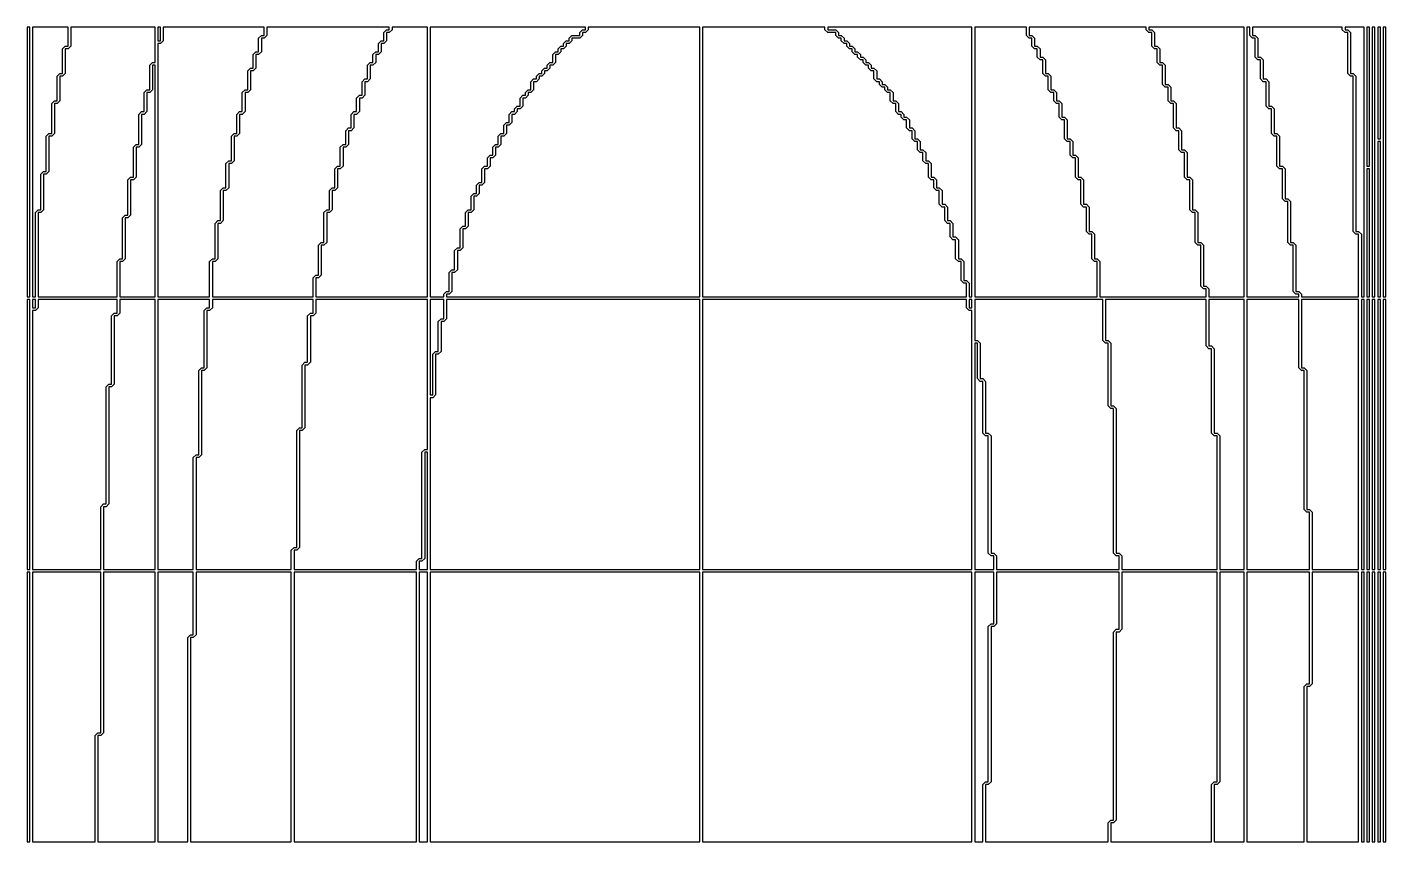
# Model space of a CAD drawing. Header units: metres. Extents: x -2.2 to 1, y -5.1 to 5.2.
# Drawn here: x -1.475 to 1.02, y 2.352 to 3.847 of the extents above; entities that cross this region are included whole.
import ezdxf

# ---------------------------------------------------------------- set-up
doc = ezdxf.new("R2010")
doc.units = ezdxf.units.M

msp = doc.modelspace()

# ---------------------------------------------------------------- linework, layer by layer
at = {"layer": '10', "color": 2}
msp.add_polyline3d([(1.0046, 3.642, 0), (1.0096, 3.642, 0), (1.0096, 3.847, 0), (1.0046, 3.847, 0), (1.0046, 3.642, 0)], dxfattribs=at)
at = {"layer": '15', "color": 5}
for points in [[(1.0146, 3.352, 0), (1.0196, 3.352, 0), (1.0196, 3.847, 0), (1.0146, 3.847, 0), (1.0146, 3.352, 0)], [(1.0146, 2.852, 0), (1.0196, 2.852, 0), (1.0196, 3.347, 0), (1.0146, 3.347, 0), (1.0146, 2.852, 0)], [(1.0146, 2.352, 0), (1.0196, 2.352, 0), (1.0196, 2.847, 0), (1.0146, 2.847, 0), (1.0146, 2.352, 0)]]:
    msp.add_polyline3d(points, dxfattribs=at)
at = {"layer": '3', "color": 5}
for points in [[(-0.7054, 3.352, 0), (-0.2404, 3.352, 0), (-0.2404, 3.847, 0), (-0.4454, 3.847, 0), (-0.4454, 3.842, 0), (-0.4504, 3.837, 0), (-0.4554, 3.837, 0), (-0.4554, 3.832, 0), (-0.4604, 3.827, 0), (-0.4754, 3.827, 0), (-0.4754, 3.822, 0), (-0.4804, 3.817, 0), (-0.4854, 3.817, 0), (-0.4854, 3.812, 0), (-0.4904, 3.807, 0), (-0.4954, 3.807, 0), (-0.4954, 3.802, 0), (-0.5004, 3.797, 0), (-0.5054, 3.797, 0), (-0.5054, 3.782, 0), (-0.5104, 3.777, 0), (-0.5154, 3.777, 0), (-0.5154, 3.772, 0), (-0.5204, 3.767, 0), (-0.5254, 3.767, 0), (-0.5254, 3.762, 0), (-0.5304, 3.757, 0), (-0.5354, 3.757, 0), (-0.5354, 3.752, 0), (-0.5404, 3.747, 0), (-0.5454, 3.747, 0), (-0.5454, 3.732, 0), (-0.5504, 3.727, 0), (-0.5554, 3.727, 0), (-0.5554, 3.722, 0), (-0.5604, 3.717, 0), (-0.5654, 3.717, 0), (-0.5654, 3.702, 0), (-0.5704, 3.697, 0), (-0.5754, 3.697, 0), (-0.5754, 3.692, 0), (-0.5804, 3.687, 0), (-0.5854, 3.687, 0), (-0.5854, 3.672, 0), (-0.5904, 3.667, 0), (-0.5954, 3.667, 0), (-0.5954, 3.652, 0), (-0.6004, 3.647, 0), (-0.6054, 3.647, 0), (-0.6054, 3.632, 0), (-0.6104, 3.627, 0), (-0.6154, 3.627, 0), (-0.6154, 3.612, 0), (-0.6204, 3.607, 0), (-0.6254, 3.607, 0), (-0.6254, 3.592, 0), (-0.6304, 3.587, 0), (-0.6354, 3.587, 0), (-0.6354, 3.562, 0), (-0.6404, 3.557, 0), (-0.6454, 3.557, 0), (-0.6454, 3.542, 0), (-0.6504, 3.537, 0), (-0.6554, 3.537, 0), (-0.6554, 3.512, 0), (-0.6604, 3.507, 0), (-0.6654, 3.507, 0), (-0.6654, 3.482, 0), (-0.6704, 3.477, 0), (-0.6754, 3.477, 0), (-0.6754, 3.442, 0), (-0.6804, 3.437, 0), (-0.6854, 3.437, 0), (-0.6854, 3.402, 0), (-0.6904, 3.397, 0), (-0.6954, 3.397, 0), (-0.6954, 3.362, 0), (-0.7004, 3.357, 0), (-0.7054, 3.357, 0), (-0.7054, 3.352, 0)], [(-0.2354, 3.352, 0), (0.2496, 3.352, 0), (0.2496, 3.377, 0), (0.2446, 3.377, 0), (0.2396, 3.382, 0), (0.2396, 3.417, 0), (0.2346, 3.417, 0), (0.2296, 3.422, 0), (0.2296, 3.457, 0), (0.2246, 3.457, 0), (0.2196, 3.462, 0), (0.2196, 3.487, 0), (0.2146, 3.487, 0), (0.2096, 3.492, 0), (0.2096, 3.517, 0), (0.2046, 3.517, 0), (0.1996, 3.522, 0), (0.1996, 3.547, 0), (0.1946, 3.547, 0), (0.1896, 3.552, 0), (0.1896, 3.567, 0), (0.1846, 3.567, 0), (0.1796, 3.572, 0), (0.1796, 3.597, 0), (0.1746, 3.597, 0), (0.1696, 3.602, 0), (0.1696, 3.617, 0), (0.1646, 3.617, 0), (0.1596, 3.622, 0), (0.1596, 3.637, 0), (0.1546, 3.637, 0), (0.1496, 3.642, 0), (0.1496, 3.657, 0), (0.1446, 3.657, 0), (0.1396, 3.662, 0), (0.1396, 3.677, 0), (0.1346, 3.677, 0), (0.1296, 3.682, 0), (0.1296, 3.687, 0), (0.1246, 3.687, 0), (0.1196, 3.692, 0), (0.1196, 3.707, 0), (0.1146, 3.707, 0), (0.1096, 3.712, 0), (0.1096, 3.727, 0), (0.1046, 3.727, 0), (0.0996, 3.732, 0), (0.0996, 3.737, 0), (0.0946, 3.737, 0), (0.0896, 3.742, 0), (0.0896, 3.747, 0), (0.0846, 3.747, 0), (0.0796, 3.752, 0), (0.0796, 3.767, 0), (0.0746, 3.767, 0), (0.0696, 3.772, 0), (0.0696, 3.777, 0), (0.0646, 3.777, 0), (0.0596, 3.782, 0), (0.0596, 3.787, 0), (0.0546, 3.787, 0), (0.0496, 3.792, 0), (0.0496, 3.797, 0), (0.0446, 3.797, 0), (0.0396, 3.802, 0), (0.0396, 3.807, 0), (0.0346, 3.807, 0), (0.0296, 3.812, 0), (0.0296, 3.817, 0), (0.0246, 3.817, 0), (0.0196, 3.822, 0), (0.0196, 3.827, 0), (0.0146, 3.827, 0), (0.0096, 3.832, 0), (0.0096, 3.837, 0), (-0.0054, 3.837, 0), (-0.0104, 3.842, 0), (-0.0104, 3.847, 0), (-0.2354, 3.847, 0), (-0.2354, 3.352, 0)], [(-0.7354, 2.852, 0), (-0.2404, 2.852, 0), (-0.2404, 3.347, 0), (-0.7054, 3.347, 0), (-0.7054, 3.312, 0), (-0.7104, 3.307, 0), (-0.7154, 3.307, 0), (-0.7154, 3.252, 0), (-0.7204, 3.247, 0), (-0.7254, 3.247, 0), (-0.7254, 3.172, 0), (-0.7304, 3.167, 0), (-0.7354, 3.167, 0), (-0.7354, 2.852, 0)], [(-0.2354, 2.852, 0), (0.2596, 2.852, 0), (0.2596, 3.327, 0), (0.2546, 3.327, 0), (0.2496, 3.332, 0), (0.2496, 3.347, 0), (-0.2354, 3.347, 0), (-0.2354, 2.852, 0)], [(0.2646, 2.852, 0), (0.2996, 2.852, 0), (0.2996, 2.877, 0), (0.2946, 2.877, 0), (0.2896, 2.882, 0), (0.2896, 3.097, 0), (0.2846, 3.097, 0), (0.2796, 3.102, 0), (0.2796, 3.197, 0), (0.2746, 3.197, 0), (0.2696, 3.202, 0), (0.2696, 3.267, 0), (0.2646, 3.267, 0), (0.2646, 2.852, 0)], [(-0.7554, 2.852, 0), (-0.7404, 2.852, 0), (-0.7404, 3.067, 0), (-0.7454, 3.067, 0), (-0.7454, 2.872, 0), (-0.7504, 2.867, 0), (-0.7554, 2.867, 0), (-0.7554, 2.852, 0)], [(-0.7554, 2.352, 0), (-0.7404, 2.352, 0), (-0.7404, 2.847, 0), (-0.7554, 2.847, 0), (-0.7554, 2.352, 0)], [(-0.7354, 2.352, 0), (-0.2404, 2.352, 0), (-0.2404, 2.847, 0), (-0.7354, 2.847, 0), (-0.7354, 2.352, 0)], [(-0.2354, 2.352, 0), (0.2596, 2.352, 0), (0.2596, 2.847, 0), (-0.2354, 2.847, 0), (-0.2354, 2.352, 0)], [(0.2646, 2.352, 0), (0.2796, 2.352, 0), (0.2796, 2.457, 0), (0.2846, 2.462, 0), (0.2896, 2.462, 0), (0.2896, 2.747, 0), (0.2946, 2.752, 0), (0.2996, 2.752, 0), (0.2996, 2.847, 0), (0.2646, 2.847, 0), (0.2646, 2.352, 0)]]:
    msp.add_polyline3d(points, dxfattribs=at)
at = {"layer": '4', "color": 2}
for points in [[(-0.9454, 3.352, 0), (-0.7404, 3.352, 0), (-0.7404, 3.847, 0), (-0.8054, 3.847, 0), (-0.8054, 3.842, 0), (-0.8104, 3.837, 0), (-0.8154, 3.837, 0), (-0.8154, 3.822, 0), (-0.8204, 3.817, 0), (-0.8254, 3.817, 0), (-0.8254, 3.802, 0), (-0.8304, 3.797, 0), (-0.8354, 3.797, 0), (-0.8354, 3.782, 0), (-0.8404, 3.777, 0), (-0.8454, 3.777, 0), (-0.8454, 3.752, 0), (-0.8504, 3.747, 0), (-0.8554, 3.747, 0), (-0.8554, 3.722, 0), (-0.8604, 3.717, 0), (-0.8654, 3.717, 0), (-0.8654, 3.692, 0), (-0.8704, 3.687, 0), (-0.8754, 3.687, 0), (-0.8754, 3.662, 0), (-0.8804, 3.657, 0), (-0.8854, 3.657, 0), (-0.8854, 3.632, 0), (-0.8904, 3.627, 0), (-0.8954, 3.627, 0), (-0.8954, 3.592, 0), (-0.9004, 3.587, 0), (-0.9054, 3.587, 0), (-0.9054, 3.552, 0), (-0.9104, 3.547, 0), (-0.9154, 3.547, 0), (-0.9154, 3.512, 0), (-0.9204, 3.507, 0), (-0.9254, 3.507, 0), (-0.9254, 3.452, 0), (-0.9304, 3.447, 0), (-0.9354, 3.447, 0), (-0.9354, 3.392, 0), (-0.9404, 3.387, 0), (-0.9454, 3.387, 0), (-0.9454, 3.352, 0)], [(-0.7354, 3.352, 0), (-0.7104, 3.352, 0), (-0.7104, 3.357, 0), (-0.7054, 3.362, 0), (-0.7004, 3.362, 0), (-0.7004, 3.397, 0), (-0.6954, 3.402, 0), (-0.6904, 3.402, 0), (-0.6904, 3.437, 0), (-0.6854, 3.442, 0), (-0.6804, 3.442, 0), (-0.6804, 3.477, 0), (-0.6754, 3.482, 0), (-0.6704, 3.482, 0), (-0.6704, 3.507, 0), (-0.6654, 3.512, 0), (-0.6604, 3.512, 0), (-0.6604, 3.537, 0), (-0.6554, 3.542, 0), (-0.6504, 3.542, 0), (-0.6504, 3.557, 0), (-0.6454, 3.562, 0), (-0.6404, 3.562, 0), (-0.6404, 3.587, 0), (-0.6354, 3.592, 0), (-0.6304, 3.592, 0), (-0.6304, 3.607, 0), (-0.6254, 3.612, 0), (-0.6204, 3.612, 0), (-0.6204, 3.627, 0), (-0.6154, 3.632, 0), (-0.6104, 3.632, 0), (-0.6104, 3.647, 0), (-0.6054, 3.652, 0), (-0.6004, 3.652, 0), (-0.6004, 3.667, 0), (-0.5954, 3.672, 0), (-0.5904, 3.672, 0), (-0.5904, 3.687, 0), (-0.5854, 3.692, 0), (-0.5804, 3.692, 0), (-0.5804, 3.697, 0), (-0.5754, 3.702, 0), (-0.5704, 3.702, 0), (-0.5704, 3.717, 0), (-0.5654, 3.722, 0), (-0.5604, 3.722, 0), (-0.5604, 3.727, 0), (-0.5554, 3.732, 0), (-0.5504, 3.732, 0), (-0.5504, 3.747, 0), (-0.5454, 3.752, 0), (-0.5404, 3.752, 0), (-0.5404, 3.757, 0), (-0.5354, 3.762, 0), (-0.5304, 3.762, 0), (-0.5304, 3.767, 0), (-0.5254, 3.772, 0), (-0.5204, 3.772, 0), (-0.5204, 3.777, 0), (-0.5154, 3.782, 0), (-0.5104, 3.782, 0), (-0.5104, 3.797, 0), (-0.5054, 3.802, 0), (-0.5004, 3.802, 0), (-0.5004, 3.807, 0), (-0.4954, 3.812, 0), (-0.4904, 3.812, 0), (-0.4904, 3.817, 0), (-0.4854, 3.822, 0), (-0.4804, 3.822, 0), (-0.4804, 3.827, 0), (-0.4754, 3.832, 0), (-0.4604, 3.832, 0), (-0.4604, 3.837, 0), (-0.4554, 3.842, 0), (-0.4504, 3.842, 0), (-0.4504, 3.847, 0), (-0.7354, 3.847, 0), (-0.7354, 3.352, 0)], [(-0.0054, 3.842, 0), (0.0096, 3.842, 0), (0.0146, 3.837, 0), (0.0146, 3.832, 0), (0.0196, 3.832, 0), (0.0246, 3.827, 0), (0.0246, 3.822, 0), (0.0296, 3.822, 0), (0.0346, 3.817, 0), (0.0346, 3.812, 0), (0.0396, 3.812, 0), (0.0446, 3.807, 0), (0.0446, 3.802, 0), (0.0496, 3.802, 0), (0.0546, 3.797, 0), (0.0546, 3.792, 0), (0.0596, 3.792, 0), (0.0646, 3.787, 0), (0.0646, 3.782, 0), (0.0696, 3.782, 0), (0.0746, 3.777, 0), (0.0746, 3.772, 0), (0.0796, 3.772, 0), (0.0846, 3.767, 0), (0.0846, 3.752, 0), (0.0896, 3.752, 0), (0.0946, 3.747, 0), (0.0946, 3.742, 0), (0.0996, 3.742, 0), (0.1046, 3.737, 0), (0.1046, 3.732, 0), (0.1096, 3.732, 0), (0.1146, 3.727, 0), (0.1146, 3.712, 0), (0.1196, 3.712, 0), (0.1246, 3.707, 0), (0.1246, 3.692, 0), (0.1296, 3.692, 0), (0.1346, 3.687, 0), (0.1346, 3.682, 0), (0.1396, 3.682, 0), (0.1446, 3.677, 0), (0.1446, 3.662, 0), (0.1496, 3.662, 0), (0.1546, 3.657, 0), (0.1546, 3.642, 0), (0.1596, 3.642, 0), (0.1646, 3.637, 0), (0.1646, 3.622, 0), (0.1696, 3.622, 0), (0.1746, 3.617, 0), (0.1746, 3.602, 0), (0.1796, 3.602, 0), (0.1846, 3.597, 0), (0.1846, 3.572, 0), (0.1896, 3.572, 0), (0.1946, 3.567, 0), (0.1946, 3.552, 0), (0.1996, 3.552, 0), (0.2046, 3.547, 0), (0.2046, 3.522, 0), (0.2096, 3.522, 0), (0.2146, 3.517, 0), (0.2146, 3.492, 0), (0.2196, 3.492, 0), (0.2246, 3.487, 0), (0.2246, 3.462, 0), (0.2296, 3.462, 0), (0.2346, 3.457, 0), (0.2346, 3.422, 0), (0.2396, 3.422, 0), (0.2446, 3.417, 0), (0.2446, 3.382, 0), (0.2496, 3.382, 0), (0.2546, 3.377, 0), (0.2546, 3.352, 0), (0.2596, 3.352, 0), (0.2596, 3.847, 0), (-0.0054, 3.847, 0), (-0.0054, 3.842, 0)], [(0.2646, 3.352, 0), (0.4896, 3.352, 0), (0.4896, 3.417, 0), (0.4846, 3.417, 0), (0.4796, 3.422, 0), (0.4796, 3.467, 0), (0.4746, 3.467, 0), (0.4696, 3.472, 0), (0.4696, 3.517, 0), (0.4646, 3.517, 0), (0.4596, 3.522, 0), (0.4596, 3.567, 0), (0.4546, 3.567, 0), (0.4496, 3.572, 0), (0.4496, 3.607, 0), (0.4446, 3.607, 0), (0.4396, 3.612, 0), (0.4396, 3.637, 0), (0.4346, 3.637, 0), (0.4296, 3.642, 0), (0.4296, 3.677, 0), (0.4246, 3.677, 0), (0.4196, 3.682, 0), (0.4196, 3.707, 0), (0.4146, 3.707, 0), (0.4096, 3.712, 0), (0.4096, 3.727, 0), (0.4046, 3.727, 0), (0.3996, 3.732, 0), (0.3996, 3.757, 0), (0.3946, 3.757, 0), (0.3896, 3.762, 0), (0.3896, 3.787, 0), (0.3846, 3.787, 0), (0.3796, 3.792, 0), (0.3796, 3.807, 0), (0.3746, 3.807, 0), (0.3696, 3.812, 0), (0.3696, 3.827, 0), (0.3646, 3.827, 0), (0.3596, 3.832, 0), (0.3596, 3.847, 0), (0.2646, 3.847, 0), (0.2646, 3.352, 0)], [(0.9946, 3.352, 0), (0.9996, 3.352, 0), (0.9996, 3.847, 0), (0.9946, 3.847, 0), (0.9946, 3.352, 0)], [(-0.9854, 2.852, 0), (-0.7604, 2.852, 0), (-0.7604, 2.867, 0), (-0.7554, 2.872, 0), (-0.7504, 2.872, 0), (-0.7504, 3.067, 0), (-0.7454, 3.072, 0), (-0.7404, 3.072, 0), (-0.7404, 3.347, 0), (-0.9454, 3.347, 0), (-0.9454, 3.322, 0), (-0.9504, 3.317, 0), (-0.9554, 3.317, 0), (-0.9554, 3.232, 0), (-0.9604, 3.227, 0), (-0.9654, 3.227, 0), (-0.9654, 3.112, 0), (-0.9704, 3.107, 0), (-0.9754, 3.107, 0), (-0.9754, 2.892, 0), (-0.9804, 2.887, 0), (-0.9854, 2.887, 0), (-0.9854, 2.852, 0)], [(-0.7354, 3.172, 0), (-0.7304, 3.172, 0), (-0.7304, 3.247, 0), (-0.7254, 3.252, 0), (-0.7204, 3.252, 0), (-0.7204, 3.307, 0), (-0.7154, 3.312, 0), (-0.7104, 3.312, 0), (-0.7104, 3.347, 0), (-0.7354, 3.347, 0), (-0.7354, 3.172, 0)], [(0.2546, 3.332, 0), (0.2596, 3.332, 0), (0.2596, 3.347, 0), (0.2546, 3.347, 0), (0.2546, 3.332, 0)], [(0.2646, 3.272, 0), (0.2696, 3.272, 0), (0.2746, 3.267, 0), (0.2746, 3.202, 0), (0.2796, 3.202, 0), (0.2846, 3.197, 0), (0.2846, 3.102, 0), (0.2896, 3.102, 0), (0.2946, 3.097, 0), (0.2946, 2.882, 0), (0.2996, 2.882, 0), (0.3046, 2.877, 0), (0.3046, 2.852, 0), (0.5296, 2.852, 0), (0.5296, 2.877, 0), (0.5246, 2.877, 0), (0.5196, 2.882, 0), (0.5196, 3.147, 0), (0.5146, 3.147, 0), (0.5096, 3.152, 0), (0.5096, 3.267, 0), (0.5046, 3.267, 0), (0.4996, 3.272, 0), (0.4996, 3.347, 0), (0.2646, 3.347, 0), (0.2646, 3.272, 0)], [(0.9946, 2.852, 0), (0.9996, 2.852, 0), (0.9996, 3.347, 0), (0.9946, 3.347, 0), (0.9946, 2.852, 0)], [(-0.9854, 2.352, 0), (-0.7604, 2.352, 0), (-0.7604, 2.847, 0), (-0.9854, 2.847, 0), (-0.9854, 2.352, 0)], [(0.2846, 2.352, 0), (0.5096, 2.352, 0), (0.5096, 2.387, 0), (0.5146, 2.392, 0), (0.5196, 2.392, 0), (0.5196, 2.737, 0), (0.5246, 2.742, 0), (0.5296, 2.742, 0), (0.5296, 2.847, 0), (0.3046, 2.847, 0), (0.3046, 2.752, 0), (0.2996, 2.747, 0), (0.2946, 2.747, 0), (0.2946, 2.462, 0), (0.2896, 2.457, 0), (0.2846, 2.457, 0), (0.2846, 2.352, 0)], [(0.9946, 2.352, 0), (0.9996, 2.352, 0), (0.9996, 2.847, 0), (0.9946, 2.847, 0), (0.9946, 2.352, 0)]]:
    msp.add_polyline3d(points, dxfattribs=at)
at = {"layer": '5', "color": 6}
for points in [[(-1.1354, 3.352, 0), (-0.9504, 3.352, 0), (-0.9504, 3.387, 0), (-0.9454, 3.392, 0), (-0.9404, 3.392, 0), (-0.9404, 3.447, 0), (-0.9354, 3.452, 0), (-0.9304, 3.452, 0), (-0.9304, 3.507, 0), (-0.9254, 3.512, 0), (-0.9204, 3.512, 0), (-0.9204, 3.547, 0), (-0.9154, 3.552, 0), (-0.9104, 3.552, 0), (-0.9104, 3.587, 0), (-0.9054, 3.592, 0), (-0.9004, 3.592, 0), (-0.9004, 3.627, 0), (-0.8954, 3.632, 0), (-0.8904, 3.632, 0), (-0.8904, 3.657, 0), (-0.8854, 3.662, 0), (-0.8804, 3.662, 0), (-0.8804, 3.687, 0), (-0.8754, 3.692, 0), (-0.8704, 3.692, 0), (-0.8704, 3.717, 0), (-0.8654, 3.722, 0), (-0.8604, 3.722, 0), (-0.8604, 3.747, 0), (-0.8554, 3.752, 0), (-0.8504, 3.752, 0), (-0.8504, 3.777, 0), (-0.8454, 3.782, 0), (-0.8404, 3.782, 0), (-0.8404, 3.797, 0), (-0.8354, 3.802, 0), (-0.8304, 3.802, 0), (-0.8304, 3.817, 0), (-0.8254, 3.822, 0), (-0.8204, 3.822, 0), (-0.8204, 3.837, 0), (-0.8154, 3.842, 0), (-0.8104, 3.842, 0), (-0.8104, 3.847, 0), (-1.0354, 3.847, 0), (-1.0354, 3.832, 0), (-1.0404, 3.827, 0), (-1.0454, 3.827, 0), (-1.0454, 3.802, 0), (-1.0504, 3.797, 0), (-1.0554, 3.797, 0), (-1.0554, 3.772, 0), (-1.0604, 3.767, 0), (-1.0654, 3.767, 0), (-1.0654, 3.732, 0), (-1.0704, 3.727, 0), (-1.0754, 3.727, 0), (-1.0754, 3.692, 0), (-1.0804, 3.687, 0), (-1.0854, 3.687, 0), (-1.0854, 3.652, 0), (-1.0904, 3.647, 0), (-1.0954, 3.647, 0), (-1.0954, 3.602, 0), (-1.1004, 3.597, 0), (-1.1054, 3.597, 0), (-1.1054, 3.552, 0), (-1.1104, 3.547, 0), (-1.1154, 3.547, 0), (-1.1154, 3.492, 0), (-1.1204, 3.487, 0), (-1.1254, 3.487, 0), (-1.1254, 3.422, 0), (-1.1304, 3.417, 0), (-1.1354, 3.417, 0), (-1.1354, 3.352, 0)], [(0.3646, 3.832, 0), (0.3696, 3.832, 0), (0.3746, 3.827, 0), (0.3746, 3.812, 0), (0.3796, 3.812, 0), (0.3846, 3.807, 0), (0.3846, 3.792, 0), (0.3896, 3.792, 0), (0.3946, 3.787, 0), (0.3946, 3.762, 0), (0.3996, 3.762, 0), (0.4046, 3.757, 0), (0.4046, 3.732, 0), (0.4096, 3.732, 0), (0.4146, 3.727, 0), (0.4146, 3.712, 0), (0.4196, 3.712, 0), (0.4246, 3.707, 0), (0.4246, 3.682, 0), (0.4296, 3.682, 0), (0.4346, 3.677, 0), (0.4346, 3.642, 0), (0.4396, 3.642, 0), (0.4446, 3.637, 0), (0.4446, 3.612, 0), (0.4496, 3.612, 0), (0.4546, 3.607, 0), (0.4546, 3.572, 0), (0.4596, 3.572, 0), (0.4646, 3.567, 0), (0.4646, 3.522, 0), (0.4696, 3.522, 0), (0.4746, 3.517, 0), (0.4746, 3.472, 0), (0.4796, 3.472, 0), (0.4846, 3.467, 0), (0.4846, 3.422, 0), (0.4896, 3.422, 0), (0.4946, 3.417, 0), (0.4946, 3.352, 0), (0.6896, 3.352, 0), (0.6896, 3.367, 0), (0.6846, 3.367, 0), (0.6796, 3.372, 0), (0.6796, 3.447, 0), (0.6746, 3.447, 0), (0.6696, 3.452, 0), (0.6696, 3.507, 0), (0.6646, 3.507, 0), (0.6596, 3.512, 0), (0.6596, 3.567, 0), (0.6546, 3.567, 0), (0.6496, 3.572, 0), (0.6496, 3.617, 0), (0.6446, 3.617, 0), (0.6396, 3.622, 0), (0.6396, 3.657, 0), (0.6346, 3.657, 0), (0.6296, 3.662, 0), (0.6296, 3.707, 0), (0.6246, 3.707, 0), (0.6196, 3.712, 0), (0.6196, 3.737, 0), (0.6146, 3.737, 0), (0.6096, 3.742, 0), (0.6096, 3.777, 0), (0.6046, 3.777, 0), (0.5996, 3.782, 0), (0.5996, 3.807, 0), (0.5946, 3.807, 0), (0.5896, 3.812, 0), (0.5896, 3.837, 0), (0.5846, 3.837, 0), (0.5796, 3.842, 0), (0.5796, 3.847, 0), (0.3646, 3.847, 0), (0.3646, 3.832, 0)], [(-1.1654, 2.852, 0), (-0.9904, 2.852, 0), (-0.9904, 2.887, 0), (-0.9854, 2.892, 0), (-0.9804, 2.892, 0), (-0.9804, 3.107, 0), (-0.9754, 3.112, 0), (-0.9704, 3.112, 0), (-0.9704, 3.227, 0), (-0.9654, 3.232, 0), (-0.9604, 3.232, 0), (-0.9604, 3.317, 0), (-0.9554, 3.322, 0), (-0.9504, 3.322, 0), (-0.9504, 3.347, 0), (-1.1354, 3.347, 0), (-1.1354, 3.332, 0), (-1.1404, 3.327, 0), (-1.1454, 3.327, 0), (-1.1454, 3.222, 0), (-1.1504, 3.217, 0), (-1.1554, 3.217, 0), (-1.1554, 3.062, 0), (-1.1604, 3.057, 0), (-1.1654, 3.057, 0), (-1.1654, 2.852, 0)], [(0.5046, 3.272, 0), (0.5096, 3.272, 0), (0.5146, 3.267, 0), (0.5146, 3.152, 0), (0.5196, 3.152, 0), (0.5246, 3.147, 0), (0.5246, 2.882, 0), (0.5296, 2.882, 0), (0.5346, 2.877, 0), (0.5346, 2.852, 0), (0.7096, 2.852, 0), (0.7096, 3.097, 0), (0.7046, 3.097, 0), (0.6996, 3.102, 0), (0.6996, 3.257, 0), (0.6946, 3.257, 0), (0.6896, 3.262, 0), (0.6896, 3.347, 0), (0.5046, 3.347, 0), (0.5046, 3.272, 0)], [(-1.1754, 2.352, 0), (-0.9904, 2.352, 0), (-0.9904, 2.847, 0), (-1.1654, 2.847, 0), (-1.1654, 2.732, 0), (-1.1704, 2.727, 0), (-1.1754, 2.727, 0), (-1.1754, 2.352, 0)], [(0.5146, 2.352, 0), (0.6996, 2.352, 0), (0.6996, 2.457, 0), (0.7046, 2.462, 0), (0.7096, 2.462, 0), (0.7096, 2.847, 0), (0.5346, 2.847, 0), (0.5346, 2.742, 0), (0.5296, 2.737, 0), (0.5246, 2.737, 0), (0.5246, 2.392, 0), (0.5196, 2.387, 0), (0.5146, 2.387, 0), (0.5146, 2.352, 0)]]:
    msp.add_polyline3d(points, dxfattribs=at)
at = {"layer": '6', "color": 4}
for points in [[(-1.2354, 3.352, 0), (-1.1404, 3.352, 0), (-1.1404, 3.417, 0), (-1.1354, 3.422, 0), (-1.1304, 3.422, 0), (-1.1304, 3.487, 0), (-1.1254, 3.492, 0), (-1.1204, 3.492, 0), (-1.1204, 3.547, 0), (-1.1154, 3.552, 0), (-1.1104, 3.552, 0), (-1.1104, 3.597, 0), (-1.1054, 3.602, 0), (-1.1004, 3.602, 0), (-1.1004, 3.647, 0), (-1.0954, 3.652, 0), (-1.0904, 3.652, 0), (-1.0904, 3.687, 0), (-1.0854, 3.692, 0), (-1.0804, 3.692, 0), (-1.0804, 3.727, 0), (-1.0754, 3.732, 0), (-1.0704, 3.732, 0), (-1.0704, 3.767, 0), (-1.0654, 3.772, 0), (-1.0604, 3.772, 0), (-1.0604, 3.797, 0), (-1.0554, 3.802, 0), (-1.0504, 3.802, 0), (-1.0504, 3.827, 0), (-1.0454, 3.832, 0), (-1.0404, 3.832, 0), (-1.0404, 3.847, 0), (-1.2254, 3.847, 0), (-1.2254, 3.822, 0), (-1.2304, 3.817, 0), (-1.2354, 3.817, 0), (-1.2354, 3.352, 0)], [(0.5846, 3.842, 0), (0.5896, 3.842, 0), (0.5946, 3.837, 0), (0.5946, 3.812, 0), (0.5996, 3.812, 0), (0.6046, 3.807, 0), (0.6046, 3.782, 0), (0.6096, 3.782, 0), (0.6146, 3.777, 0), (0.6146, 3.742, 0), (0.6196, 3.742, 0), (0.6246, 3.737, 0), (0.6246, 3.712, 0), (0.6296, 3.712, 0), (0.6346, 3.707, 0), (0.6346, 3.662, 0), (0.6396, 3.662, 0), (0.6446, 3.657, 0), (0.6446, 3.622, 0), (0.6496, 3.622, 0), (0.6546, 3.617, 0), (0.6546, 3.572, 0), (0.6596, 3.572, 0), (0.6646, 3.567, 0), (0.6646, 3.512, 0), (0.6696, 3.512, 0), (0.6746, 3.507, 0), (0.6746, 3.452, 0), (0.6796, 3.452, 0), (0.6846, 3.447, 0), (0.6846, 3.372, 0), (0.6896, 3.372, 0), (0.6946, 3.367, 0), (0.6946, 3.352, 0), (0.7596, 3.352, 0), (0.7596, 3.847, 0), (0.5846, 3.847, 0), (0.5846, 3.842, 0)], [(0.7646, 3.352, 0), (0.8596, 3.352, 0), (0.8596, 3.357, 0), (0.8546, 3.357, 0), (0.8496, 3.362, 0), (0.8496, 3.447, 0), (0.8446, 3.447, 0), (0.8396, 3.452, 0), (0.8396, 3.527, 0), (0.8346, 3.527, 0), (0.8296, 3.532, 0), (0.8296, 3.587, 0), (0.8246, 3.587, 0), (0.8196, 3.592, 0), (0.8196, 3.647, 0), (0.8146, 3.647, 0), (0.8096, 3.652, 0), (0.8096, 3.697, 0), (0.8046, 3.697, 0), (0.7996, 3.702, 0), (0.7996, 3.747, 0), (0.7946, 3.747, 0), (0.7896, 3.752, 0), (0.7896, 3.787, 0), (0.7846, 3.787, 0), (0.7796, 3.792, 0), (0.7796, 3.827, 0), (0.7746, 3.827, 0), (0.7696, 3.832, 0), (0.7696, 3.847, 0), (0.7646, 3.847, 0), (0.7646, 3.352, 0)], [(-1.3054, 3.352, 0), (-1.2404, 3.352, 0), (-1.2404, 3.777, 0), (-1.2454, 3.777, 0), (-1.2454, 3.732, 0), (-1.2504, 3.727, 0), (-1.2554, 3.727, 0), (-1.2554, 3.692, 0), (-1.2604, 3.687, 0), (-1.2654, 3.687, 0), (-1.2654, 3.632, 0), (-1.2704, 3.627, 0), (-1.2754, 3.627, 0), (-1.2754, 3.572, 0), (-1.2804, 3.567, 0), (-1.2854, 3.567, 0), (-1.2854, 3.502, 0), (-1.2904, 3.497, 0), (-1.2954, 3.497, 0), (-1.2954, 3.422, 0), (-1.3004, 3.417, 0), (-1.3054, 3.417, 0), (-1.3054, 3.352, 0)], [(0.9846, 3.352, 0), (0.9896, 3.352, 0), (0.9896, 3.587, 0), (0.9846, 3.587, 0), (0.9846, 3.352, 0)], [(-1.3354, 2.852, 0), (-1.2404, 2.852, 0), (-1.2404, 3.347, 0), (-1.3054, 3.347, 0), (-1.3054, 3.322, 0), (-1.3104, 3.317, 0), (-1.3154, 3.317, 0), (-1.3154, 3.192, 0), (-1.3204, 3.187, 0), (-1.3254, 3.187, 0), (-1.3254, 2.972, 0), (-1.3304, 2.967, 0), (-1.3354, 2.967, 0), (-1.3354, 2.852, 0)], [(-1.2354, 2.852, 0), (-1.1704, 2.852, 0), (-1.1704, 3.057, 0), (-1.1654, 3.062, 0), (-1.1604, 3.062, 0), (-1.1604, 3.217, 0), (-1.1554, 3.222, 0), (-1.1504, 3.222, 0), (-1.1504, 3.327, 0), (-1.1454, 3.332, 0), (-1.1404, 3.332, 0), (-1.1404, 3.347, 0), (-1.2354, 3.347, 0), (-1.2354, 2.852, 0)], [(0.6946, 3.262, 0), (0.6996, 3.262, 0), (0.7046, 3.257, 0), (0.7046, 3.102, 0), (0.7096, 3.102, 0), (0.7146, 3.097, 0), (0.7146, 2.852, 0), (0.7596, 2.852, 0), (0.7596, 3.347, 0), (0.6946, 3.347, 0), (0.6946, 3.262, 0)], [(0.7646, 2.852, 0), (0.8796, 2.852, 0), (0.8796, 2.957, 0), (0.8746, 2.957, 0), (0.8696, 2.962, 0), (0.8696, 3.217, 0), (0.8646, 3.217, 0), (0.8596, 3.222, 0), (0.8596, 3.347, 0), (0.7646, 3.347, 0), (0.7646, 2.852, 0)], [(0.9846, 2.852, 0), (0.9896, 2.852, 0), (0.9896, 3.347, 0), (0.9846, 3.347, 0), (0.9846, 2.852, 0)], [(-1.3454, 2.352, 0), (-1.2404, 2.352, 0), (-1.2404, 2.847, 0), (-1.3354, 2.847, 0), (-1.3354, 2.552, 0), (-1.3404, 2.547, 0), (-1.3454, 2.547, 0), (-1.3454, 2.352, 0)], [(-1.2354, 2.352, 0), (-1.1804, 2.352, 0), (-1.1804, 2.727, 0), (-1.1754, 2.732, 0), (-1.1704, 2.732, 0), (-1.1704, 2.847, 0), (-1.2354, 2.847, 0), (-1.2354, 2.352, 0)], [(0.7046, 2.352, 0), (0.7596, 2.352, 0), (0.7596, 2.847, 0), (0.7146, 2.847, 0), (0.7146, 2.462, 0), (0.7096, 2.457, 0), (0.7046, 2.457, 0), (0.7046, 2.352, 0)], [(0.7646, 2.352, 0), (0.8696, 2.352, 0), (0.8696, 2.637, 0), (0.8746, 2.642, 0), (0.8796, 2.642, 0), (0.8796, 2.847, 0), (0.7646, 2.847, 0), (0.7646, 2.352, 0)], [(0.9846, 2.352, 0), (0.9896, 2.352, 0), (0.9896, 2.847, 0), (0.9846, 2.847, 0), (0.9846, 2.352, 0)]]:
    msp.add_polyline3d(points, dxfattribs=at)
at = {"layer": '7', "color": 1}
for points in [[(-1.4554, 3.352, 0), (-1.3104, 3.352, 0), (-1.3104, 3.417, 0), (-1.3054, 3.422, 0), (-1.3004, 3.422, 0), (-1.3004, 3.497, 0), (-1.2954, 3.502, 0), (-1.2904, 3.502, 0), (-1.2904, 3.567, 0), (-1.2854, 3.572, 0), (-1.2804, 3.572, 0), (-1.2804, 3.627, 0), (-1.2754, 3.632, 0), (-1.2704, 3.632, 0), (-1.2704, 3.687, 0), (-1.2654, 3.692, 0), (-1.2604, 3.692, 0), (-1.2604, 3.727, 0), (-1.2554, 3.732, 0), (-1.2504, 3.732, 0), (-1.2504, 3.777, 0), (-1.2454, 3.782, 0), (-1.2404, 3.782, 0), (-1.2404, 3.847, 0), (-1.3954, 3.847, 0), (-1.3954, 3.812, 0), (-1.4004, 3.807, 0), (-1.4054, 3.807, 0), (-1.4054, 3.762, 0), (-1.4104, 3.757, 0), (-1.4154, 3.757, 0), (-1.4154, 3.712, 0), (-1.4204, 3.707, 0), (-1.4254, 3.707, 0), (-1.4254, 3.652, 0), (-1.4304, 3.647, 0), (-1.4354, 3.647, 0), (-1.4354, 3.582, 0), (-1.4404, 3.577, 0), (-1.4454, 3.577, 0), (-1.4454, 3.512, 0), (-1.4504, 3.507, 0), (-1.4554, 3.507, 0), (-1.4554, 3.352, 0)], [(-1.2354, 3.822, 0), (-1.2304, 3.822, 0), (-1.2304, 3.847, 0), (-1.2354, 3.847, 0), (-1.2354, 3.822, 0)], [(0.7746, 3.832, 0), (0.7796, 3.832, 0), (0.7846, 3.827, 0), (0.7846, 3.792, 0), (0.7896, 3.792, 0), (0.7946, 3.787, 0), (0.7946, 3.752, 0), (0.7996, 3.752, 0), (0.8046, 3.747, 0), (0.8046, 3.702, 0), (0.8096, 3.702, 0), (0.8146, 3.697, 0), (0.8146, 3.652, 0), (0.8196, 3.652, 0), (0.8246, 3.647, 0), (0.8246, 3.592, 0), (0.8296, 3.592, 0), (0.8346, 3.587, 0), (0.8346, 3.532, 0), (0.8396, 3.532, 0), (0.8446, 3.527, 0), (0.8446, 3.452, 0), (0.8496, 3.452, 0), (0.8546, 3.447, 0), (0.8546, 3.362, 0), (0.8596, 3.362, 0), (0.8646, 3.357, 0), (0.8646, 3.352, 0), (0.9696, 3.352, 0), (0.9696, 3.467, 0), (0.9646, 3.467, 0), (0.9596, 3.472, 0), (0.9596, 3.757, 0), (0.9546, 3.757, 0), (0.9496, 3.762, 0), (0.9496, 3.837, 0), (0.9446, 3.837, 0), (0.9396, 3.842, 0), (0.9396, 3.847, 0), (0.7746, 3.847, 0), (0.7746, 3.832, 0)], [(0.9846, 3.592, 0), (0.9896, 3.592, 0), (0.9896, 3.847, 0), (0.9846, 3.847, 0), (0.9846, 3.592, 0)], [(-1.4654, 2.852, 0), (-1.3404, 2.852, 0), (-1.3404, 2.967, 0), (-1.3354, 2.972, 0), (-1.3304, 2.972, 0), (-1.3304, 3.187, 0), (-1.3254, 3.192, 0), (-1.3204, 3.192, 0), (-1.3204, 3.317, 0), (-1.3154, 3.322, 0), (-1.3104, 3.322, 0), (-1.3104, 3.347, 0), (-1.4554, 3.347, 0), (-1.4554, 3.332, 0), (-1.4604, 3.327, 0), (-1.4654, 3.327, 0), (-1.4654, 2.852, 0)], [(0.8646, 3.222, 0), (0.8696, 3.222, 0), (0.8746, 3.217, 0), (0.8746, 2.962, 0), (0.8796, 2.962, 0), (0.8846, 2.957, 0), (0.8846, 2.852, 0), (0.9696, 2.852, 0), (0.9696, 3.347, 0), (0.8646, 3.347, 0), (0.8646, 3.222, 0)], [(-1.4654, 2.352, 0), (-1.3504, 2.352, 0), (-1.3504, 2.547, 0), (-1.3454, 2.552, 0), (-1.3404, 2.552, 0), (-1.3404, 2.847, 0), (-1.4654, 2.847, 0), (-1.4654, 2.352, 0)], [(0.8746, 2.352, 0), (0.9696, 2.352, 0), (0.9696, 2.847, 0), (0.8846, 2.847, 0), (0.8846, 2.642, 0), (0.8796, 2.637, 0), (0.8746, 2.637, 0), (0.8746, 2.352, 0)]]:
    msp.add_polyline3d(points, dxfattribs=at)
at = {"layer": '8', "color": 3}
for points in [[(-1.4654, 3.352, 0), (-1.4604, 3.352, 0), (-1.4604, 3.507, 0), (-1.4554, 3.512, 0), (-1.4504, 3.512, 0), (-1.4504, 3.577, 0), (-1.4454, 3.582, 0), (-1.4404, 3.582, 0), (-1.4404, 3.647, 0), (-1.4354, 3.652, 0), (-1.4304, 3.652, 0), (-1.4304, 3.707, 0), (-1.4254, 3.712, 0), (-1.4204, 3.712, 0), (-1.4204, 3.757, 0), (-1.4154, 3.762, 0), (-1.4104, 3.762, 0), (-1.4104, 3.807, 0), (-1.4054, 3.812, 0), (-1.4004, 3.812, 0), (-1.4004, 3.847, 0), (-1.4654, 3.847, 0), (-1.4654, 3.352, 0)], [(0.9446, 3.842, 0), (0.9496, 3.842, 0), (0.9546, 3.837, 0), (0.9546, 3.762, 0), (0.9596, 3.762, 0), (0.9646, 3.757, 0), (0.9646, 3.472, 0), (0.9696, 3.472, 0), (0.9746, 3.467, 0), (0.9746, 3.352, 0), (0.9796, 3.352, 0), (0.9796, 3.847, 0), (0.9446, 3.847, 0), (0.9446, 3.842, 0)], [(-1.4654, 3.332, 0), (-1.4604, 3.332, 0), (-1.4604, 3.347, 0), (-1.4654, 3.347, 0), (-1.4654, 3.332, 0)], [(0.9746, 2.852, 0), (0.9796, 2.852, 0), (0.9796, 3.347, 0), (0.9746, 3.347, 0), (0.9746, 2.852, 0)], [(0.9746, 2.352, 0), (0.9796, 2.352, 0), (0.9796, 2.847, 0), (0.9746, 2.847, 0), (0.9746, 2.352, 0)]]:
    msp.add_polyline3d(points, dxfattribs=at)
at = {"layer": '9', "color": 5}
for points in [[(-1.4754, 3.352, 0), (-1.4704, 3.352, 0), (-1.4704, 3.847, 0), (-1.4754, 3.847, 0), (-1.4754, 3.352, 0)], [(1.0046, 3.352, 0), (1.0096, 3.352, 0), (1.0096, 3.637, 0), (1.0046, 3.637, 0), (1.0046, 3.352, 0)], [(-1.4754, 2.852, 0), (-1.4704, 2.852, 0), (-1.4704, 3.347, 0), (-1.4754, 3.347, 0), (-1.4754, 2.852, 0)], [(1.0046, 2.852, 0), (1.0096, 2.852, 0), (1.0096, 3.347, 0), (1.0046, 3.347, 0), (1.0046, 2.852, 0)], [(-1.4754, 2.352, 0), (-1.4704, 2.352, 0), (-1.4704, 2.847, 0), (-1.4754, 2.847, 0), (-1.4754, 2.352, 0)], [(1.0046, 2.352, 0), (1.0096, 2.352, 0), (1.0096, 2.847, 0), (1.0046, 2.847, 0), (1.0046, 2.352, 0)]]:
    msp.add_polyline3d(points, dxfattribs=at)

doc.saveas('drawing.dxf')
